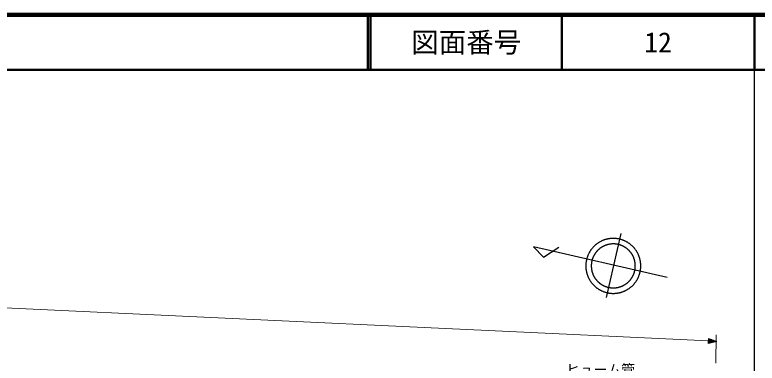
# Model space of a CAD drawing. Units: millimetres, scale not verified. Extents: x 40000 to 680000, y 20000 to 380000.
# Drawn here: x 444581 to 579500, y 316631 to 380000 of the extents above; entities that cross this region are included whole.
import ezdxf
from ezdxf.enums import TextEntityAlignment as Align

# ---------------------------------------------------------------- set-up
doc = ezdxf.new("R2010")
doc.units = ezdxf.units.MM
doc.header["$LTSCALE"] = 1000
for name, color, linetype, lineweight in [('M-BGD', 7, 'Continuous', 25), ('M-BGD-HTXT', 7, 'Continuous', 13), ('M-STR-HTXT', 7, 'Continuous', 13), ('M-TTL', 2, 'Continuous', 140), ('M-TTL-BAND', 7, 'Continuous', 25), ('M-TTL-LINE', 7, 'Continuous', 50)]:
    doc.layers.add(name, color=color, linetype=linetype, lineweight=lineweight)
doc.layers.add('M-TTL-TXT', color=7, linetype='Continuous')
doc.styles.add('ＭＳ ゴシック', font='')
doc.styles.get('ＭＳ ゴシック').set_extended_font_data('MS Gothic')

msp = doc.modelspace()

# ---------------------------------------------------------------- linework, layer by layer
at = {"layer": 'M-BGD'}
for p, q in [((552132, 328601), (554807, 340206)), ((563114, 332186), (538833, 337783)), ((538833, 337783), (540639, 335926)), ((540639, 335926), (543456, 337727))]:
    msp.add_line(p, q, dxfattribs=at)
for points in [[(558354, 334325), (558353, 334413), (558351, 334500), (558347, 334588), (558342, 334675), (558335, 334762), (558326, 334849), (558316, 334936), (558305, 335023), (558292, 335110), (558278, 335196), (558262, 335282), (558244, 335368), (558225, 335453), (558205, 335538), (558183, 335623), (558159, 335707), (558134, 335791), (558108, 335875), (558080, 335958), (558051, 336040), (558020, 336122), (557988, 336203), (557954, 336284), (557919, 336364), (557883, 336444), (557845, 336523), (557806, 336601), (557765, 336679), (557724, 336756), (557680, 336832), (557636, 336907), (557590, 336982), (557543, 337055), (557495, 337128), (557445, 337200), (557394, 337271), (557342, 337342), (557288, 337411), (557234, 337479), (557178, 337547), (557121, 337613), (557063, 337679), (557004, 337743), (556943, 337806), (556882, 337869), (556819, 337930), (556756, 337990), (556691, 338049), (556625, 338107), (556559, 338163), (556491, 338219), (556422, 338273), (556353, 338326), (556282, 338378), (556211, 338429), (556139, 338478), (556066, 338526), (555992, 338573), (555917, 338619), (555841, 338663), (555765, 338706), (555688, 338747), (555610, 338787), (555532, 338826), (555453, 338864), (555373, 338900), (555293, 338934), (555212, 338967), (555130, 338999), (555048, 339030), (554965, 339059), (554882, 339086), (554799, 339112), (554715, 339137), (554630, 339160), (554546, 339181), (554460, 339201), (554375, 339220), (554289, 339237), (554203, 339253), (554117, 339267), (554030, 339279), (553943, 339291), (553856, 339300), (553769, 339308), (553682, 339315), (553595, 339320), (553507, 339323), (553420, 339325), (553332, 339325), (553245, 339324), (553157, 339322), (553070, 339317), (552982, 339312), (552895, 339304), (552808, 339295), (552721, 339285), (552635, 339273), (552548, 339260), (552462, 339245), (552376, 339229), (552290, 339211), (552205, 339192), (552120, 339171), (552035, 339148), (551951, 339125), (551867, 339099), (551784, 339072), (551701, 339044), (551619, 339015), (551537, 338984), (551456, 338951), (551375, 338917), (551295, 338882), (551216, 338845), (551137, 338807), (551059, 338767), (550981, 338727), (550905, 338684), (550829, 338641), (550754, 338596), (550679, 338550), (550606, 338502), (550533, 338454), (550461, 338404), (550390, 338352), (550320, 338300), (550251, 338246), (550183, 338191), (550116, 338135), (550050, 338078), (549985, 338020), (549920, 337960), (549857, 337899), (549795, 337838), (549734, 337775), (549675, 337711), (549616, 337646), (549558, 337580), (549502, 337513), (549447, 337445), (549393, 337376), (549340, 337307), (549288, 337236), (549238, 337164), (549189, 337092), (549141, 337019), (549095, 336944), (549050, 336869), (549006, 336794), (548963, 336717), (548922, 336640), (548882, 336562), (548844, 336484), (548807, 336404), (548771, 336324), (548737, 336244), (548704, 336163), (548672, 336081), (548642, 335999), (548614, 335916), (548587, 335833), (548561, 335749), (548537, 335665), (548514, 335581), (548493, 335496), (548473, 335411), (548455, 335325), (548438, 335239), (548423, 335153), (548409, 335066), (548397, 334980), (548386, 334893), (548377, 334806), (548369, 334719), (548363, 334631), (548359, 334544), (548356, 334457), (548354, 334369), (548354, 334282), (548356, 334194), (548359, 334107), (548363, 334019), (548369, 333932), (548377, 333845), (548386, 333758), (548397, 333671), (548409, 333584), (548423, 333498), (548438, 333412), (548455, 333326), (548473, 333240), (548493, 333155), (548514, 333070), (548537, 332986), (548561, 332901), (548587, 332818), (548614, 332735), (548642, 332652), (548672, 332570), (548704, 332488), (548737, 332407), (548771, 332326), (548807, 332246), (548844, 332167), (548882, 332089), (548922, 332011), (548963, 331934), (549006, 331857), (549050, 331781), (549095, 331706), (549141, 331632), (549189, 331559), (549238, 331486), (549288, 331415), (549340, 331344), (549393, 331274), (549447, 331205), (549502, 331138), (549558, 331071), (549616, 331005), (549675, 330940), (549734, 330876), (549795, 330813), (549857, 330751), (549920, 330691), (549985, 330631), (550050, 330573), (550116, 330516), (550183, 330459), (550251, 330405), (550320, 330351), (550390, 330298), (550461, 330247), (550533, 330197), (550606, 330148), (550679, 330101), (550754, 330055), (550829, 330010), (550905, 329966), (550981, 329924), (551059, 329883), (551137, 329844), (551216, 329806), (551295, 329769), (551375, 329734), (551456, 329700), (551537, 329667), (551619, 329636), (551701, 329606), (551784, 329578), (551867, 329552), (551951, 329526), (552035, 329502), (552120, 329480), (552205, 329459), (552290, 329440), (552376, 329422), (552462, 329406), (552548, 329391), (552635, 329377), (552721, 329366), (552808, 329355), (552895, 329346), (552982, 329339), (553070, 329333), (553157, 329329), (553245, 329327), (553332, 329325), (553420, 329326), (553507, 329328), (553595, 329331), (553682, 329336), (553769, 329343), (553856, 329351), (553943, 329360), (554030, 329371), (554117, 329384), (554203, 329398), (554289, 329414), (554375, 329431), (554460, 329449), (554546, 329469), (554630, 329491), (554715, 329514), (554799, 329539), (554882, 329565), (554965, 329592), (555048, 329621), (555130, 329651), (555212, 329683), (555293, 329717), (555373, 329751), (555453, 329787), (555532, 329825), (555610, 329863), (555688, 329904), (555765, 329945), (555841, 329988), (555917, 330032), (555992, 330078), (556066, 330125), (556139, 330173), (556211, 330222), (556282, 330273), (556353, 330324), (556422, 330378), (556491, 330432), (556559, 330487), (556625, 330544), (556691, 330602), (556756, 330661), (556819, 330721), (556882, 330782), (556943, 330844), (557004, 330908), (557063, 330972), (557121, 331038), (557178, 331104), (557234, 331171), (557288, 331240), (557342, 331309), (557394, 331379), (557445, 331451), (557495, 331523), (557543, 331595), (557590, 331669), (557636, 331744), (557680, 331819), (557724, 331895), (557765, 331972), (557806, 332050), (557845, 332128), (557883, 332207), (557919, 332286), (557954, 332367), (557988, 332447), (558020, 332529), (558051, 332611), (558080, 332693), (558108, 332776), (558134, 332860), (558159, 332943), (558183, 333028), (558205, 333112), (558225, 333198), (558244, 333283), (558262, 333369), (558278, 333455), (558292, 333541), (558305, 333628), (558316, 333714), (558326, 333801), (558335, 333888), (558342, 333976), (558347, 334063), (558351, 334150), (558353, 334238)], [(557354, 334325), (557353, 334395), (557352, 334465), (557348, 334535), (557344, 334605), (557339, 334675), (557332, 334745), (557324, 334814), (557315, 334884), (557304, 334953), (557293, 335022), (557280, 335091), (557266, 335159), (557251, 335228), (557234, 335296), (557217, 335363), (557198, 335431), (557178, 335498), (557157, 335565), (557135, 335631), (557111, 335697), (557087, 335763), (557061, 335828), (557034, 335892), (557006, 335957), (556977, 336020), (556947, 336083), (556916, 336146), (556883, 336208), (556850, 336270), (556815, 336330), (556780, 336391), (556743, 336450), (556705, 336509), (556666, 336568), (556627, 336625), (556586, 336682), (556544, 336738), (556501, 336794), (556458, 336849), (556413, 336902), (556368, 336956), (556321, 337008), (556274, 337059), (556225, 337110), (556176, 337160), (556126, 337209), (556075, 337257), (556024, 337304), (555971, 337350), (555918, 337396), (555864, 337440), (555809, 337484), (555753, 337526), (555697, 337568), (555639, 337608), (555582, 337648), (555523, 337686), (555464, 337724), (555404, 337760), (555344, 337795), (555283, 337830), (555221, 337863), (555159, 337895), (555096, 337926), (555033, 337956), (554969, 337985), (554905, 338012), (554840, 338039), (554775, 338064), (554709, 338089), (554643, 338112), (554577, 338134), (554510, 338155), (554443, 338174), (554375, 338193), (554307, 338210), (554239, 338226), (554171, 338241), (554102, 338255), (554033, 338267), (553964, 338279), (553895, 338289), (553825, 338298), (553756, 338305), (553686, 338312), (553616, 338317), (553546, 338321), (553476, 338324), (553406, 338325), (553336, 338325), (553266, 338324), (553196, 338322), (553127, 338319), (553057, 338314), (552987, 338309), (552917, 338301), (552848, 338293), (552778, 338284), (552709, 338273), (552640, 338261), (552571, 338248), (552503, 338234), (552435, 338218), (552367, 338202), (552299, 338184), (552232, 338165), (552165, 338144), (552098, 338123), (552032, 338101), (551966, 338077), (551900, 338052), (551835, 338026), (551771, 337999), (551707, 337970), (551643, 337941), (551580, 337911), (551518, 337879), (551456, 337846), (551395, 337813), (551334, 337778), (551274, 337742), (551214, 337705), (551155, 337667), (551097, 337628), (551040, 337588), (550983, 337547), (550927, 337505), (550872, 337462), (550817, 337418), (550763, 337373), (550711, 337327), (550658, 337281), (550607, 337233), (550557, 337185), (550507, 337135), (550458, 337085), (550410, 337034), (550363, 336982), (550317, 336929), (550272, 336876), (550228, 336821), (550185, 336766), (550143, 336710), (550102, 336654), (550061, 336597), (550022, 336539), (549984, 336480), (549947, 336421), (549910, 336361), (549875, 336300), (549841, 336239), (549808, 336177), (549777, 336115), (549746, 336052), (549716, 335988), (549688, 335925), (549660, 335860), (549634, 335795), (549609, 335730), (549585, 335664), (549562, 335598), (549540, 335531), (549520, 335465), (549500, 335397), (549482, 335330), (549465, 335262), (549449, 335194), (549435, 335125), (549421, 335056), (549409, 334987), (549398, 334918), (549388, 334849), (549380, 334779), (549372, 334710), (549366, 334640), (549361, 334570), (549358, 334500), (549355, 334430), (549354, 334360), (549354, 334290), (549355, 334220), (549358, 334150), (549361, 334081), (549366, 334011), (549372, 333941), (549380, 333871), (549388, 333802), (549398, 333733), (549409, 333663), (549421, 333594), (549435, 333526), (549449, 333457), (549465, 333389), (549482, 333321), (549500, 333254), (549520, 333186), (549540, 333119), (549562, 333053), (549585, 332987), (549609, 332921), (549634, 332855), (549660, 332791), (549688, 332726), (549716, 332662), (549746, 332599), (549777, 332536), (549808, 332474), (549841, 332412), (549875, 332351), (549910, 332290), (549947, 332230), (549984, 332171), (550022, 332112), (550061, 332054), (550102, 331997), (550143, 331940), (550185, 331885), (550228, 331829), (550272, 331775), (550317, 331722), (550363, 331669), (550410, 331617), (550458, 331566), (550507, 331516), (550557, 331466), (550607, 331418), (550658, 331370), (550711, 331323), (550763, 331278), (550817, 331233), (550872, 331189), (550927, 331146), (550983, 331104), (551040, 331063), (551097, 331023), (551155, 330984), (551214, 330946), (551274, 330909), (551334, 330873), (551395, 330838), (551456, 330804), (551518, 330772), (551580, 330740), (551643, 330710), (551707, 330680), (551771, 330652), (551835, 330625), (551900, 330599), (551966, 330574), (552032, 330550), (552098, 330528), (552165, 330506), (552232, 330486), (552299, 330467), (552367, 330449), (552435, 330432), (552503, 330417), (552571, 330403), (552640, 330390), (552709, 330378), (552778, 330367), (552848, 330358), (552917, 330349), (552987, 330342), (553057, 330336), (553127, 330332), (553196, 330328), (553266, 330326), (553336, 330325), (553406, 330326), (553476, 330327), (553546, 330330), (553616, 330334), (553686, 330339), (553756, 330346), (553825, 330353), (553895, 330362), (553964, 330372), (554033, 330383), (554102, 330396), (554171, 330410), (554239, 330425), (554307, 330441), (554375, 330458), (554443, 330476), (554510, 330496), (554577, 330517), (554643, 330539), (554709, 330562), (554775, 330586), (554840, 330612), (554905, 330638), (554969, 330666), (555033, 330695), (555096, 330725), (555159, 330756), (555221, 330788), (555283, 330821), (555344, 330855), (555404, 330891), (555464, 330927), (555523, 330965), (555582, 331003), (555639, 331043), (555697, 331083), (555753, 331125), (555809, 331167), (555864, 331211), (555918, 331255), (555971, 331300), (556024, 331347), (556075, 331394), (556126, 331442), (556176, 331491), (556225, 331541), (556274, 331591), (556321, 331643), (556368, 331695), (556413, 331748), (556458, 331802), (556501, 331857), (556544, 331912), (556586, 331969), (556627, 332026), (556666, 332083), (556705, 332141), (556743, 332200), (556780, 332260), (556815, 332320), (556850, 332381), (556883, 332443), (556916, 332505), (556947, 332567), (556977, 332631), (557006, 332694), (557034, 332758), (557061, 332823), (557087, 332888), (557111, 332954), (557135, 333020), (557157, 333086), (557178, 333153), (557198, 333220), (557217, 333287), (557234, 333355), (557251, 333423), (557266, 333491), (557280, 333560), (557293, 333629), (557304, 333698), (557315, 333767), (557324, 333837), (557332, 333906), (557339, 333976), (557344, 334046), (557348, 334115), (557352, 334185), (557353, 334255)]]:
    msp.add_lwpolyline(points, close=True, dxfattribs=at)
at = {"layer": 'M-BGD-HTXT'}
msp.add_line((571987, 316643), (572055, 321807), dxfattribs=at)
at = {"layer": 'M-STR-HTXT'}
for p, q in [((570667, 321121), (570625, 320222)), ((572144, 320602), (570667, 321121)), ((572144, 320602), (570625, 320222)), ((570929, 320298), (570629, 320312)), ((570633, 320402), (571232, 320374)), ((571536, 320450), (570637, 320492)), ((570642, 320582), (571840, 320526)), ((572144, 320602), (570646, 320672)), ((570650, 320762), (571849, 320706)), ((571553, 320810), (570654, 320852)), ((570658, 320942), (571258, 320914)), ((570962, 321017), (570663, 321032))]:
    msp.add_line(p, q, dxfattribs=at)
msp.add_lwpolyline([(200880, 336344), (325124, 341194), (352064, 340950), (438795, 326852), (570646, 320672)], dxfattribs=at)
at = {"layer": 'M-TTL'}
msp.add_line((680000, 380000), (40000, 380000), dxfattribs=at)
at = {"layer": 'M-TTL-BAND'}
msp.add_line((579000, 20000), (579000, 370000), dxfattribs=at)
at = {"layer": 'M-TTL-LINE'}
for p, q in [((508747, 380000), (508747, 370000)), ((509247, 380000), (509247, 370000)), ((543997, 380000), (543997, 370000)), ((579000, 380000), (579000, 370000)), ((40000, 370000), (680000, 370000))]:
    msp.add_line(p, q, dxfattribs=at)

# ---------------------------------------------------------------- texts
at = {"layer": 'M-STR-HTXT', "style": 'ＭＳ ゴシック'}
msp.add_text('ヒューム管', height=1833, dxfattribs=at).set_placement((551045, 313995), align=Align.BOTTOM_CENTER)
at = {"layer": 'M-TTL-TXT', "style": 'ＭＳ ゴシック'}
for s, p in [('図面番号', (526622, 375000)), ('12', (561497, 375000))]:
    msp.add_text(s, height=3666, dxfattribs=at).set_placement(p, align=Align.MIDDLE_CENTER)

doc.saveas('drawing.dxf')
